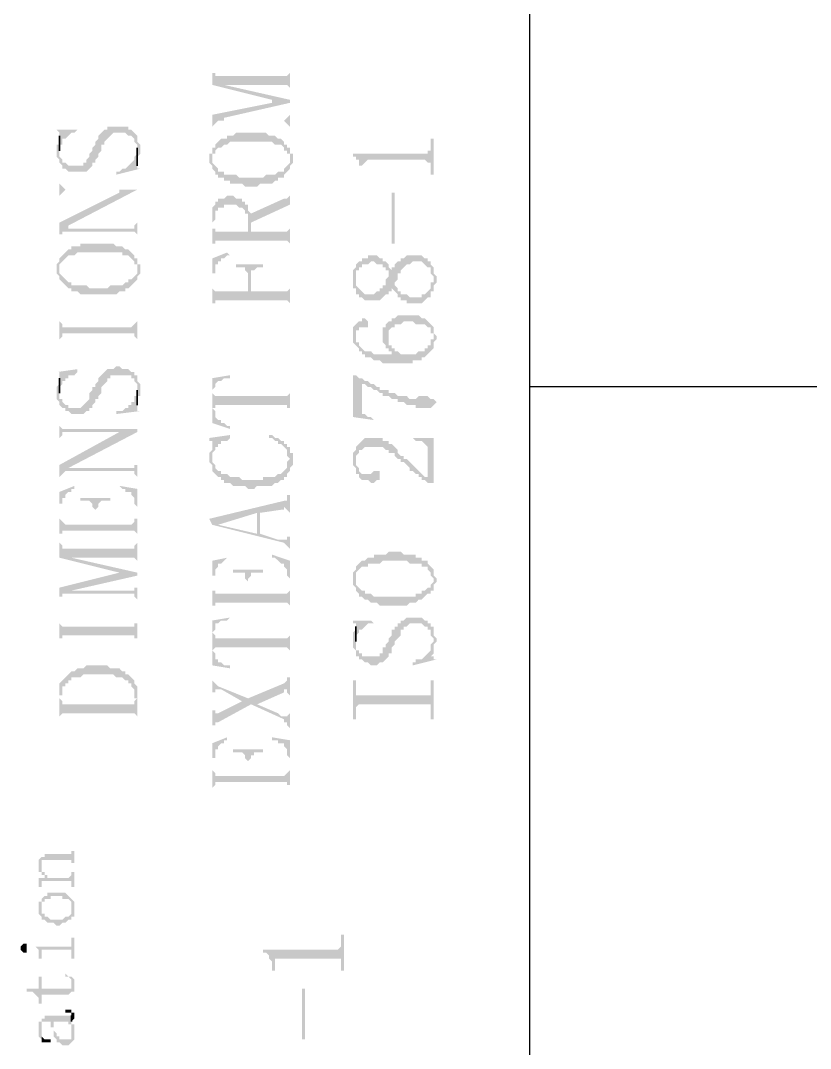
# Model space of a CAD drawing. Header units: inches. Extents: x 3613 to 8393, y -2205 to -794.
# Drawn here: x 4088.78 to 4100.69, y -1664.23 to -1648.72 of the extents above; entities that cross this region are included whole.
import ezdxf

# ---------------------------------------------------------------- set-up
doc = ezdxf.new("R2010")
doc.units = ezdxf.units.IN
doc.header["$MEASUREMENT"] = 0

msp = doc.modelspace()

# ---------------------------------------------------------------- hatches: boundary and pattern name
at = {"transparency": 33554559}
for points in [[(4091.667, -1649.467), (4091.667, -1649.693), (4092.569, -1649.918), (4092.569, -1649.963), (4092.84, -1649.963), (4092.84, -1649.918), (4091.847, -1649.693), (4091.847, -1649.693), (4091.757, -1649.557), (4091.712, -1649.557), (4091.712, -1649.512), (4091.667, -1649.512)], [(4091.757, -1649.557), (4091.847, -1649.693), (4092.795, -1649.693), (4092.84, -1649.738), (4092.84, -1649.783), (4092.84, -1649.467), (4092.84, -1649.512), (4092.84, -1649.512), (4092.795, -1649.557), (4092.75, -1649.557)], [(4091.667, -1650.144), (4091.667, -1650.325), (4091.667, -1650.325), (4091.712, -1650.279), (4091.712, -1650.279), (4091.757, -1650.234), (4091.847, -1650.189), (4092.84, -1649.963), (4092.569, -1649.963)], [(4091.757, -1650.234), (4092.75, -1650.234), (4092.795, -1650.279), (4092.795, -1650.279), (4092.84, -1650.325), (4092.84, -1650.144), (4092.84, -1650.144), (4092.795, -1650.189), (4092.795, -1650.189), (4092.75, -1650.234), (4091.847, -1650.234), (4091.847, -1650.189)], [(4089.32, -1650.686), (4089.32, -1650.776), (4089.32, -1650.776), (4089.365, -1650.821), (4089.365, -1650.866), (4089.365, -1650.866), (4089.41, -1650.911), (4089.41, -1650.956), (4089.455, -1650.956), (4089.5, -1651.002), (4089.771, -1651.002), (4089.816, -1650.956), (4089.816, -1650.956), (4089.861, -1650.911), (4089.861, -1650.866), (4089.907, -1650.866), (4089.907, -1650.821), (4089.952, -1650.776), (4089.952, -1650.731), (4089.997, -1650.686), (4089.997, -1650.595), (4090.042, -1650.595), (4090.042, -1650.55), (4090.087, -1650.505), (4090.087, -1650.505), (4090.132, -1650.46), (4090.132, -1650.46), (4090.177, -1650.415), (4090.358, -1650.415), (4090.403, -1650.46), (4090.448, -1650.46), (4090.493, -1650.505), (4090.493, -1650.55), (4090.538, -1650.595), (4090.538, -1650.821), (4090.538, -1650.776), (4090.538, -1650.776), (4090.584, -1650.731), (4090.584, -1650.64), (4090.584, -1650.595), (4090.584, -1650.595), (4090.538, -1650.55), (4090.538, -1650.46), (4090.538, -1650.46), (4090.493, -1650.415), (4090.493, -1650.415), (4090.448, -1650.37), (4090.403, -1650.37), (4090.403, -1650.325), (4090.087, -1650.325), (4090.087, -1650.37), (4090.042, -1650.37), (4089.997, -1650.415), (4089.997, -1650.415), (4089.952, -1650.46), (4089.952, -1650.505), (4089.952, -1650.505), (4089.907, -1650.55), (4089.907, -1650.595), (4089.861, -1650.64), (4089.861, -1650.686), (4089.816, -1650.731), (4089.816, -1650.776), (4089.816, -1650.776), (4089.771, -1650.821), (4089.771, -1650.866), (4089.726, -1650.866), (4089.726, -1650.911), (4089.5, -1650.911), (4089.455, -1650.866), (4089.41, -1650.866), (4089.41, -1650.821), (4089.41, -1650.821), (4089.365, -1650.776), (4089.365, -1650.505), (4089.365, -1650.595), (4089.32, -1650.595), (4089.32, -1650.64)], [(4089.32, -1650.37), (4089.365, -1650.415), (4089.365, -1650.595), (4089.41, -1650.595), (4089.41, -1650.505), (4089.455, -1650.505), (4089.5, -1650.46), (4089.5, -1650.46), (4089.545, -1650.415), (4089.591, -1650.415), (4089.636, -1650.37), (4089.636, -1650.37)], [(4091.667, -1650.64), (4091.667, -1650.821), (4091.667, -1650.731), (4091.712, -1650.731), (4091.712, -1650.686), (4091.757, -1650.64), (4091.802, -1650.64), (4091.847, -1650.595), (4091.892, -1650.595), (4091.937, -1650.55), (4092.569, -1650.55), (4092.614, -1650.595), (4092.705, -1650.595), (4092.75, -1650.64), (4092.75, -1650.686), (4092.795, -1650.686), (4092.795, -1650.731), (4092.84, -1650.731), (4092.84, -1650.821), (4092.84, -1650.64), (4092.795, -1650.64), (4092.795, -1650.595), (4092.75, -1650.595), (4092.75, -1650.55), (4092.705, -1650.505), (4092.66, -1650.505), (4092.614, -1650.46), (4092.524, -1650.46), (4092.479, -1650.415), (4092.028, -1650.415), (4091.983, -1650.46), (4091.892, -1650.46), (4091.892, -1650.505), (4091.802, -1650.505), (4091.757, -1650.55), (4091.757, -1650.55), (4091.712, -1650.595), (4091.712, -1650.64)], [(4093.788, -1650.731), (4093.788, -1650.776), (4093.833, -1650.776), (4093.833, -1650.821), (4093.878, -1650.821), (4093.878, -1650.911), (4093.923, -1650.911), (4093.923, -1651.047), (4093.923, -1650.911), (4093.968, -1650.866), (4093.968, -1650.866), (4094.014, -1650.821), (4094.871, -1650.821), (4094.916, -1650.866), (4094.961, -1650.866), (4094.961, -1650.911), (4094.961, -1651.047), (4095.006, -1651.047), (4095.006, -1650.505), (4094.961, -1650.505), (4094.961, -1650.64), (4094.961, -1650.686), (4094.916, -1650.686), (4094.916, -1650.731), (4094.871, -1650.731)], [(4090.222, -1651.002), (4090.222, -1651.047), (4090.584, -1650.956), (4090.538, -1650.956), (4090.538, -1650.911), (4090.538, -1650.731), (4090.493, -1650.776), (4090.493, -1650.821), (4090.448, -1650.866), (4090.448, -1650.866), (4090.403, -1650.911), (4090.403, -1650.911), (4090.358, -1650.956), (4090.313, -1650.956), (4090.268, -1651.002)], [(4091.622, -1650.821), (4091.622, -1650.866), (4091.622, -1650.866), (4091.667, -1650.911), (4091.667, -1650.956), (4091.667, -1650.956), (4091.712, -1651.002), (4091.712, -1651.047), (4091.757, -1651.047), (4091.757, -1651.092), (4091.847, -1651.092), (4091.847, -1651.137), (4091.937, -1651.137), (4091.937, -1651.182), (4092.118, -1651.182), (4092.163, -1651.227), (4092.344, -1651.227), (4092.389, -1651.182), (4092.569, -1651.182), (4092.614, -1651.137), (4092.66, -1651.137), (4092.66, -1651.092), (4092.75, -1651.092), (4092.75, -1651.047), (4092.795, -1651.002), (4092.795, -1651.002), (4092.84, -1650.956), (4092.84, -1650.911), (4092.885, -1650.866), (4092.885, -1650.731), (4092.84, -1650.731), (4092.84, -1650.64), (4092.84, -1650.821), (4092.84, -1650.866), (4092.84, -1650.866), (4092.795, -1650.911), (4092.795, -1650.911), (4092.75, -1650.956), (4092.75, -1651.002), (4092.66, -1651.002), (4092.614, -1651.047), (4092.479, -1651.047), (4092.434, -1651.092), (4092.073, -1651.092), (4092.028, -1651.047), (4091.847, -1651.047), (4091.847, -1651.002), (4091.757, -1651.002), (4091.757, -1650.956), (4091.712, -1650.911), (4091.712, -1650.911), (4091.667, -1650.866), (4091.667, -1650.821), (4091.667, -1650.64), (4091.667, -1650.731), (4091.622, -1650.731), (4091.622, -1650.776)], [(4089.365, -1651.137), (4089.365, -1651.408), (4089.365, -1651.363), (4089.41, -1651.317), (4089.41, -1651.317), (4089.455, -1651.272), (4090.268, -1651.272), (4090.268, -1651.317), (4090.538, -1651.272), (4089.455, -1651.272), (4089.41, -1651.227), (4089.41, -1651.227), (4089.365, -1651.182)], [(4089.365, -1651.769), (4089.365, -1651.994), (4089.365, -1651.949), (4089.41, -1651.949), (4089.41, -1651.904), (4089.455, -1651.904), (4089.5, -1651.814), (4090.538, -1651.272), (4090.268, -1651.317)], [(4091.667, -1651.724), (4091.667, -1652.13), (4091.667, -1651.769), (4091.712, -1651.724), (4091.712, -1651.633), (4091.712, -1651.588), (4091.757, -1651.588), (4091.757, -1651.543), (4091.847, -1651.543), (4091.847, -1651.498), (4092.028, -1651.498), (4092.073, -1651.543), (4092.118, -1651.543), (4092.163, -1651.588), (4092.163, -1651.633), (4092.208, -1651.633), (4092.208, -1651.904), (4092.208, -1651.498), (4092.163, -1651.498), (4092.163, -1651.453), (4092.118, -1651.453), (4092.118, -1651.408), (4092.028, -1651.408), (4091.983, -1651.363), (4091.892, -1651.363), (4091.847, -1651.408), (4091.757, -1651.408), (4091.757, -1651.453), (4091.712, -1651.453), (4091.712, -1651.498), (4091.712, -1651.498), (4091.667, -1651.543), (4091.667, -1651.588), (4091.667, -1651.679)], [(4092.253, -1651.633), (4092.253, -1651.769), (4092.84, -1651.498), (4092.84, -1651.317), (4092.84, -1651.363), (4092.84, -1651.363), (4092.795, -1651.408), (4092.75, -1651.408)], [(4094.42, -1652.085), (4094.42, -1651.317), (4094.375, -1651.317), (4094.375, -1652.085)], [(4091.667, -1652.085), (4091.712, -1652.085), (4091.712, -1652.04), (4092.795, -1652.04), (4092.84, -1652.085), (4092.84, -1652.13), (4092.84, -1651.814), (4092.84, -1651.859), (4092.84, -1651.859), (4092.795, -1651.904), (4092.253, -1651.904), (4092.253, -1651.633), (4092.253, -1651.633), (4092.208, -1651.588), (4092.208, -1651.543), (4092.208, -1651.904), (4091.712, -1651.904), (4091.712, -1651.859), (4091.667, -1651.859), (4091.667, -1651.769)], [(4089.455, -1651.904), (4090.493, -1651.904), (4090.538, -1651.949), (4090.538, -1651.994), (4090.538, -1651.724), (4090.538, -1651.769), (4090.493, -1651.814), (4090.493, -1651.859), (4089.5, -1651.859), (4089.5, -1651.814)], [(4089.365, -1652.31), (4089.365, -1652.491), (4089.365, -1652.401), (4089.41, -1652.356), (4089.41, -1652.356), (4089.455, -1652.31), (4089.455, -1652.31), (4089.5, -1652.265), (4089.591, -1652.265), (4089.636, -1652.22), (4090.313, -1652.22), (4090.313, -1652.265), (4090.403, -1652.265), (4090.448, -1652.31), (4090.448, -1652.31), (4090.493, -1652.356), (4090.493, -1652.401), (4090.538, -1652.401), (4090.538, -1652.491), (4090.538, -1652.31), (4090.493, -1652.31), (4090.493, -1652.265), (4090.448, -1652.22), (4090.448, -1652.22), (4090.403, -1652.175), (4090.358, -1652.175), (4090.313, -1652.13), (4090.222, -1652.13), (4090.177, -1652.085), (4089.681, -1652.085), (4089.681, -1652.13), (4089.545, -1652.13), (4089.545, -1652.175), (4089.5, -1652.175), (4089.455, -1652.22), (4089.455, -1652.22), (4089.41, -1652.265), (4089.41, -1652.265)], [(4091.667, -1652.31), (4091.667, -1653.032), (4091.667, -1652.536), (4091.712, -1652.536), (4091.712, -1652.401), (4091.757, -1652.401), (4091.757, -1652.356), (4091.802, -1652.356), (4091.802, -1652.31), (4091.847, -1652.31), (4091.892, -1652.265), (4091.937, -1652.265), (4091.892, -1652.22)], [(4093.788, -1652.626), (4093.788, -1652.762), (4093.833, -1652.762), (4093.833, -1652.852), (4093.878, -1652.852), (4093.878, -1652.897), (4093.923, -1652.897), (4093.968, -1652.942), (4094.194, -1652.942), (4094.239, -1652.897), (4094.239, -1652.897), (4094.284, -1652.852), (4094.329, -1652.852), (4094.329, -1652.807), (4094.375, -1652.807), (4094.375, -1652.762), (4094.375, -1652.762), (4094.42, -1652.807), (4094.42, -1652.671), (4094.42, -1652.671), (4094.465, -1652.626), (4094.465, -1652.536), (4094.51, -1652.536), (4094.51, -1652.491), (4094.555, -1652.446), (4094.555, -1652.446), (4094.6, -1652.401), (4094.645, -1652.401), (4094.691, -1652.356), (4094.826, -1652.356), (4094.871, -1652.401), (4094.871, -1652.401), (4094.916, -1652.446), (4094.961, -1652.446), (4094.961, -1652.491), (4094.961, -1652.536), (4095.006, -1652.581), (4095.006, -1652.807), (4095.006, -1652.717), (4095.006, -1652.717), (4095.052, -1652.671), (4095.052, -1652.581), (4095.006, -1652.536), (4095.006, -1652.491), (4095.006, -1652.446), (4094.961, -1652.401), (4094.961, -1652.356), (4094.916, -1652.356), (4094.916, -1652.31), (4094.871, -1652.31), (4094.826, -1652.265), (4094.6, -1652.265), (4094.555, -1652.31), (4094.51, -1652.31), (4094.51, -1652.356), (4094.465, -1652.356), (4094.42, -1652.401), (4094.42, -1652.446), (4094.375, -1652.446), (4094.375, -1652.491), (4094.375, -1652.491), (4094.329, -1652.446), (4094.329, -1652.536), (4094.329, -1652.581), (4094.284, -1652.626), (4094.284, -1652.717), (4094.239, -1652.717), (4094.239, -1652.762), (4094.194, -1652.762), (4094.194, -1652.807), (4094.149, -1652.807), (4094.104, -1652.852), (4093.968, -1652.852), (4093.923, -1652.807), (4093.923, -1652.807), (4093.878, -1652.762), (4093.878, -1652.762), (4093.833, -1652.717), (4093.833, -1652.671), (4093.833, -1652.446), (4093.833, -1652.446), (4093.788, -1652.491), (4093.788, -1652.581)], [(4093.833, -1652.446), (4093.833, -1652.626), (4093.833, -1652.491), (4093.878, -1652.491), (4093.878, -1652.446), (4093.923, -1652.446), (4093.923, -1652.401), (4094.014, -1652.401), (4094.059, -1652.356), (4094.104, -1652.356), (4094.149, -1652.401), (4094.239, -1652.401), (4094.239, -1652.446), (4094.284, -1652.446), (4094.284, -1652.491), (4094.329, -1652.491), (4094.329, -1652.536), (4094.329, -1652.446), (4094.329, -1652.401), (4094.284, -1652.356), (4094.239, -1652.356), (4094.239, -1652.31), (4094.194, -1652.31), (4094.149, -1652.265), (4094.014, -1652.265), (4094.014, -1652.31), (4093.923, -1652.31), (4093.923, -1652.356), (4093.878, -1652.356), (4093.833, -1652.401)], [(4089.32, -1652.491), (4089.32, -1652.536), (4089.365, -1652.581), (4089.365, -1652.626), (4089.41, -1652.671), (4089.41, -1652.671), (4089.455, -1652.717), (4089.455, -1652.717), (4089.5, -1652.762), (4089.545, -1652.762), (4089.545, -1652.807), (4089.636, -1652.807), (4089.681, -1652.852), (4090.222, -1652.852), (4090.268, -1652.807), (4090.358, -1652.807), (4090.358, -1652.762), (4090.403, -1652.762), (4090.448, -1652.717), (4090.448, -1652.717), (4090.493, -1652.671), (4090.493, -1652.671), (4090.538, -1652.626), (4090.538, -1652.581), (4090.538, -1652.581), (4090.584, -1652.536), (4090.584, -1652.491), (4090.584, -1652.401), (4090.538, -1652.401), (4090.538, -1652.31), (4090.538, -1652.491), (4090.538, -1652.536), (4090.493, -1652.581), (4090.493, -1652.581), (4090.448, -1652.626), (4090.403, -1652.626), (4090.403, -1652.671), (4090.358, -1652.671), (4090.313, -1652.717), (4090.132, -1652.717), (4090.087, -1652.762), (4089.816, -1652.762), (4089.771, -1652.717), (4089.545, -1652.717), (4089.545, -1652.671), (4089.5, -1652.671), (4089.455, -1652.626), (4089.455, -1652.626), (4089.41, -1652.581), (4089.41, -1652.581), (4089.365, -1652.536), (4089.365, -1652.491), (4089.365, -1652.31), (4089.365, -1652.356), (4089.365, -1652.356), (4089.32, -1652.401), (4089.32, -1652.446)], [(4092.028, -1652.401), (4092.028, -1652.446), (4092.163, -1652.446), (4092.163, -1652.491), (4092.163, -1652.491), (4092.208, -1652.536), (4092.208, -1652.807), (4092.253, -1652.581), (4092.253, -1652.491), (4092.299, -1652.491), (4092.344, -1652.446), (4092.434, -1652.446), (4092.434, -1652.401)], [(4091.667, -1652.987), (4091.712, -1652.987), (4091.712, -1652.942), (4092.795, -1652.942), (4092.84, -1652.987), (4092.84, -1653.032), (4092.84, -1652.717), (4092.84, -1652.762), (4092.84, -1652.762), (4092.795, -1652.807), (4092.253, -1652.807), (4092.253, -1652.581), (4092.208, -1652.807), (4091.712, -1652.807), (4091.667, -1652.762), (4091.667, -1652.581)], [(4094.42, -1652.807), (4094.42, -1652.807), (4094.465, -1652.852), (4094.465, -1652.897), (4094.51, -1652.897), (4094.51, -1652.942), (4094.6, -1652.942), (4094.6, -1652.987), (4094.826, -1652.987), (4094.871, -1652.942), (4094.871, -1652.942), (4094.916, -1652.897), (4094.961, -1652.897), (4094.961, -1652.807), (4095.006, -1652.807), (4095.006, -1652.626), (4095.006, -1652.671), (4094.961, -1652.671), (4094.961, -1652.762), (4094.961, -1652.762), (4094.916, -1652.807), (4094.916, -1652.807), (4094.871, -1652.852), (4094.826, -1652.852), (4094.826, -1652.897), (4094.645, -1652.897), (4094.6, -1652.852), (4094.51, -1652.852), (4094.51, -1652.807), (4094.465, -1652.807), (4094.465, -1652.762), (4094.42, -1652.717), (4094.42, -1652.717)], [(4089.365, -1653.123), (4089.365, -1653.664), (4089.365, -1653.529), (4089.41, -1653.484), (4089.41, -1653.439), (4090.493, -1653.439), (4090.493, -1653.484), (4090.493, -1653.484), (4090.538, -1653.529), (4090.538, -1653.664), (4090.538, -1653.123), (4090.538, -1653.258), (4090.493, -1653.303), (4090.493, -1653.303), (4090.448, -1653.348), (4089.41, -1653.348), (4089.41, -1653.303), (4089.41, -1653.303), (4089.365, -1653.258)], [(4093.833, -1653.303), (4093.833, -1653.484), (4093.833, -1653.394), (4093.878, -1653.394), (4093.878, -1653.348), (4094.014, -1653.348), (4094.014, -1653.258), (4094.014, -1653.258), (4093.968, -1653.213), (4093.923, -1653.213), (4093.923, -1653.258), (4093.878, -1653.258)], [(4094.239, -1653.484), (4094.239, -1653.574), (4094.284, -1653.619), (4094.284, -1653.664), (4094.329, -1653.664), (4094.329, -1653.439), (4094.329, -1653.394), (4094.375, -1653.348), (4094.42, -1653.348), (4094.42, -1653.303), (4094.51, -1653.303), (4094.555, -1653.258), (4094.691, -1653.258), (4094.736, -1653.303), (4094.871, -1653.303), (4094.916, -1653.348), (4094.961, -1653.348), (4094.961, -1653.439), (4095.006, -1653.439), (4095.006, -1653.664), (4095.006, -1653.574), (4095.052, -1653.529), (4095.052, -1653.484), (4095.052, -1653.484), (4095.006, -1653.439), (4095.006, -1653.394), (4095.006, -1653.348), (4094.961, -1653.303), (4094.961, -1653.303), (4094.916, -1653.258), (4094.916, -1653.258), (4094.871, -1653.213), (4094.826, -1653.213), (4094.781, -1653.168), (4094.465, -1653.168), (4094.42, -1653.213), (4094.375, -1653.213), (4094.375, -1653.258), (4094.329, -1653.258), (4094.284, -1653.303), (4094.284, -1653.348), (4094.239, -1653.348), (4094.239, -1653.439)], [(4093.788, -1653.439), (4093.788, -1653.529), (4093.788, -1653.574), (4093.833, -1653.619), (4093.833, -1653.619), (4093.878, -1653.664), (4093.878, -1653.709), (4093.923, -1653.709), (4093.923, -1653.755), (4093.968, -1653.755), (4093.968, -1653.8), (4094.059, -1653.8), (4094.104, -1653.845), (4094.194, -1653.845), (4094.239, -1653.89), (4094.691, -1653.89), (4094.691, -1653.845), (4094.826, -1653.845), (4094.826, -1653.8), (4094.871, -1653.8), (4094.916, -1653.755), (4094.916, -1653.755), (4094.961, -1653.709), (4094.961, -1653.709), (4095.006, -1653.664), (4095.006, -1653.484), (4095.006, -1653.529), (4094.961, -1653.529), (4094.961, -1653.619), (4094.916, -1653.619), (4094.916, -1653.664), (4094.871, -1653.664), (4094.871, -1653.709), (4094.781, -1653.709), (4094.736, -1653.755), (4094.51, -1653.755), (4094.465, -1653.709), (4094.42, -1653.755), (4094.104, -1653.755), (4094.059, -1653.709), (4093.968, -1653.709), (4093.923, -1653.664), (4093.923, -1653.664), (4093.878, -1653.619), (4093.878, -1653.574), (4093.833, -1653.574), (4093.833, -1653.484), (4093.833, -1653.303), (4093.788, -1653.348), (4093.788, -1653.394), (4093.788, -1653.394)], [(4094.329, -1653.664), (4094.329, -1653.709), (4094.375, -1653.709), (4094.375, -1653.755), (4094.42, -1653.755), (4094.465, -1653.709), (4094.42, -1653.709), (4094.42, -1653.664), (4094.375, -1653.664), (4094.375, -1653.619), (4094.329, -1653.619), (4094.329, -1653.574), (4094.329, -1653.484)], [(4089.32, -1654.341), (4089.32, -1654.432), (4089.365, -1654.477), (4089.365, -1654.522), (4089.41, -1654.567), (4089.455, -1654.567), (4089.455, -1654.612), (4089.5, -1654.612), (4089.545, -1654.657), (4089.726, -1654.657), (4089.771, -1654.612), (4089.816, -1654.612), (4089.816, -1654.567), (4089.861, -1654.567), (4089.861, -1654.522), (4089.861, -1654.522), (4089.907, -1654.477), (4089.907, -1654.432), (4089.952, -1654.432), (4089.952, -1654.386), (4089.997, -1654.341), (4089.997, -1654.251), (4090.042, -1654.206), (4090.042, -1654.206), (4090.087, -1654.161), (4090.087, -1654.116), (4090.132, -1654.116), (4090.132, -1654.071), (4090.448, -1654.071), (4090.448, -1654.116), (4090.493, -1654.116), (4090.493, -1654.161), (4090.493, -1654.161), (4090.538, -1654.206), (4090.538, -1654.477), (4090.538, -1654.386), (4090.584, -1654.386), (4090.584, -1654.296), (4090.584, -1654.206), (4090.538, -1654.161), (4090.538, -1654.071), (4090.493, -1654.071), (4090.493, -1654.025), (4090.448, -1654.025), (4090.403, -1653.98), (4090.313, -1653.98), (4090.268, -1653.935), (4090.222, -1653.935), (4090.177, -1653.98), (4090.087, -1653.98), (4090.042, -1654.025), (4090.042, -1654.025), (4089.997, -1654.071), (4089.997, -1654.071), (4089.952, -1654.116), (4089.952, -1654.161), (4089.907, -1654.206), (4089.907, -1654.251), (4089.861, -1654.251), (4089.861, -1654.296), (4089.816, -1654.341), (4089.816, -1654.432), (4089.771, -1654.477), (4089.771, -1654.477), (4089.726, -1654.522), (4089.726, -1654.522), (4089.681, -1654.567), (4089.5, -1654.567), (4089.5, -1654.522), (4089.455, -1654.522), (4089.41, -1654.477), (4089.41, -1654.432), (4089.365, -1654.432), (4089.365, -1654.161), (4089.365, -1654.206), (4089.365, -1654.206), (4089.32, -1654.251), (4089.32, -1654.296)], [(4089.32, -1654.025), (4089.365, -1654.025), (4089.365, -1654.071), (4089.365, -1654.251), (4089.41, -1654.206), (4089.41, -1654.161), (4089.455, -1654.161), (4089.455, -1654.116), (4089.5, -1654.116), (4089.5, -1654.071), (4089.591, -1654.071), (4089.636, -1654.025), (4089.636, -1653.98)], [(4091.667, -1654.116), (4091.667, -1654.341), (4091.667, -1654.296), (4091.712, -1654.251), (4091.712, -1654.206), (4091.712, -1654.206), (4091.757, -1654.161), (4091.802, -1654.161), (4091.847, -1654.116), (4091.937, -1654.116), (4091.937, -1654.071)], [(4091.667, -1654.116), (4091.667, -1654.793), (4091.937, -1654.883), (4091.937, -1654.838), (4091.892, -1654.838), (4091.847, -1654.793), (4091.802, -1654.793), (4091.802, -1654.748), (4091.757, -1654.748), (4091.712, -1654.702), (4091.712, -1654.612), (4091.667, -1654.567), (4091.667, -1654.341)], [(4093.788, -1654.071), (4093.788, -1654.702), (4094.104, -1654.748), (4094.104, -1654.748), (4094.059, -1654.702), (4094.014, -1654.702), (4093.968, -1654.657), (4093.923, -1654.657), (4093.923, -1654.161), (4093.878, -1654.116), (4093.833, -1654.071)], [(4093.878, -1654.116), (4093.923, -1654.161), (4093.923, -1654.206), (4093.968, -1654.206), (4094.014, -1654.251), (4094.059, -1654.251), (4094.104, -1654.296), (4094.149, -1654.296), (4094.194, -1654.341), (4094.239, -1654.341), (4094.239, -1654.386), (4094.329, -1654.386), (4094.375, -1654.432), (4094.465, -1654.432), (4094.465, -1654.477), (4094.555, -1654.477), (4094.6, -1654.522), (4094.736, -1654.522), (4094.736, -1654.567), (4094.961, -1654.567), (4095.006, -1654.522), (4095.006, -1654.522), (4095.052, -1654.477), (4095.006, -1654.432), (4094.961, -1654.432), (4094.916, -1654.386), (4094.781, -1654.386), (4094.736, -1654.432), (4094.645, -1654.432), (4094.6, -1654.386), (4094.465, -1654.386), (4094.42, -1654.341), (4094.329, -1654.341), (4094.329, -1654.296), (4094.194, -1654.296), (4094.194, -1654.251), (4094.149, -1654.251), (4094.104, -1654.206), (4094.059, -1654.206), (4094.014, -1654.161), (4093.968, -1654.161), (4093.923, -1654.116)], [(4091.667, -1654.341), (4091.667, -1654.567), (4091.712, -1654.567), (4091.712, -1654.522), (4092.795, -1654.522), (4092.795, -1654.567), (4092.84, -1654.567), (4092.84, -1654.657), (4092.84, -1654.296), (4092.84, -1654.341), (4092.84, -1654.341), (4092.795, -1654.386), (4091.712, -1654.386)], [(4090.222, -1654.612), (4090.222, -1654.657), (4090.584, -1654.612), (4090.538, -1654.612), (4090.538, -1654.567), (4090.538, -1654.386), (4090.493, -1654.386), (4090.493, -1654.477), (4090.448, -1654.477), (4090.448, -1654.522), (4090.403, -1654.522), (4090.403, -1654.567), (4090.358, -1654.567), (4090.313, -1654.612), (4090.268, -1654.612)], [(4089.365, -1654.748), (4089.365, -1655.063), (4089.365, -1655.018), (4089.41, -1654.973), (4089.41, -1654.928), (4090.538, -1654.928), (4090.538, -1654.883), (4089.41, -1654.883), (4089.365, -1654.838)], [(4089.365, -1655.424), (4089.365, -1655.65), (4089.365, -1655.605), (4089.41, -1655.56), (4089.41, -1655.56), (4089.455, -1655.515), (4089.5, -1655.47), (4090.538, -1654.928), (4090.268, -1654.928)], [(4091.622, -1655.018), (4091.622, -1655.063), (4091.667, -1655.063), (4091.667, -1655.47), (4091.667, -1655.244), (4091.712, -1655.199), (4091.712, -1655.154), (4091.757, -1655.154), (4091.757, -1655.109), (4091.802, -1655.109), (4091.802, -1655.063), (4091.892, -1655.063), (4091.937, -1655.018), (4091.937, -1654.973)], [(4092.524, -1655.018), (4092.569, -1655.018), (4092.614, -1655.063), (4092.66, -1655.063), (4092.66, -1655.109), (4092.705, -1655.109), (4092.75, -1655.154), (4092.75, -1655.154), (4092.795, -1655.199), (4092.795, -1655.244), (4092.795, -1655.289), (4092.84, -1655.334), (4092.84, -1655.154), (4092.795, -1655.154), (4092.795, -1655.109), (4092.75, -1655.109), (4092.75, -1655.063), (4092.705, -1655.063), (4092.66, -1655.018), (4092.614, -1655.018), (4092.569, -1654.973), (4092.524, -1654.973)], [(4093.788, -1655.334), (4093.788, -1655.424), (4093.788, -1655.424), (4093.833, -1655.47), (4093.833, -1655.515), (4093.833, -1655.289), (4093.833, -1655.289), (4093.878, -1655.244), (4093.878, -1655.199), (4093.923, -1655.199), (4093.968, -1655.154), (4094.239, -1655.154), (4094.284, -1655.199), (4094.329, -1655.199), (4094.329, -1655.244), (4094.42, -1655.244), (4094.42, -1655.289), (4094.465, -1655.334), (4094.51, -1655.334), (4094.51, -1655.379), (4094.555, -1655.379), (4094.6, -1655.424), (4094.6, -1655.424), (4094.645, -1655.47), (4094.645, -1655.515), (4094.691, -1655.515), (4094.736, -1655.56), (4094.781, -1655.56), (4094.781, -1655.605), (4094.826, -1655.605), (4094.826, -1655.65), (4094.871, -1655.65), (4094.916, -1655.695), (4094.916, -1655.605), (4094.871, -1655.605), (4094.826, -1655.56), (4094.826, -1655.56), (4094.781, -1655.515), (4094.736, -1655.47), (4094.736, -1655.47), (4094.691, -1655.424), (4094.691, -1655.424), (4094.645, -1655.379), (4094.645, -1655.379), (4094.6, -1655.334), (4094.555, -1655.334), (4094.555, -1655.289), (4094.51, -1655.289), (4094.465, -1655.244), (4094.465, -1655.199), (4094.42, -1655.154), (4094.42, -1655.154), (4094.375, -1655.109), (4094.329, -1655.109), (4094.329, -1655.063), (4094.239, -1655.063), (4094.239, -1655.018), (4093.968, -1655.018), (4093.923, -1655.063), (4093.923, -1655.063), (4093.878, -1655.109), (4093.878, -1655.109), (4093.833, -1655.154), (4093.833, -1655.199), (4093.788, -1655.244), (4093.788, -1655.289)], [(4094.691, -1655.018), (4094.691, -1655.018), (4094.736, -1655.063), (4094.826, -1655.063), (4094.871, -1655.109), (4094.871, -1655.109), (4094.916, -1655.154), (4094.916, -1655.695), (4095.006, -1655.695), (4095.006, -1655.018)], [(4091.622, -1655.289), (4091.622, -1655.334), (4091.622, -1655.379), (4091.667, -1655.424), (4091.667, -1655.47), (4091.667, -1655.109), (4091.667, -1655.154), (4091.667, -1655.199), (4091.622, -1655.244)], [(4091.667, -1655.47), (4091.667, -1655.515), (4091.712, -1655.56), (4091.712, -1655.56), (4091.757, -1655.605), (4091.802, -1655.605), (4091.802, -1655.65), (4091.847, -1655.65), (4091.847, -1655.695), (4091.937, -1655.695), (4091.983, -1655.74), (4092.163, -1655.74), (4092.208, -1655.786), (4092.299, -1655.786), (4092.344, -1655.74), (4092.569, -1655.74), (4092.614, -1655.695), (4092.66, -1655.695), (4092.705, -1655.65), (4092.75, -1655.65), (4092.75, -1655.605), (4092.795, -1655.605), (4092.795, -1655.56), (4092.84, -1655.515), (4092.84, -1655.47), (4092.885, -1655.424), (4092.885, -1655.334), (4092.885, -1655.244), (4092.84, -1655.244), (4092.84, -1655.154), (4092.84, -1655.334), (4092.84, -1655.334), (4092.795, -1655.379), (4092.795, -1655.47), (4092.795, -1655.47), (4092.75, -1655.515), (4092.75, -1655.515), (4092.705, -1655.56), (4092.66, -1655.56), (4092.614, -1655.605), (4092.434, -1655.605), (4092.434, -1655.65), (4092.118, -1655.65), (4092.073, -1655.605), (4091.937, -1655.605), (4091.892, -1655.56), (4091.802, -1655.56), (4091.802, -1655.515), (4091.757, -1655.515), (4091.712, -1655.47), (4091.712, -1655.424), (4091.667, -1655.379), (4091.667, -1655.334)], [(4089.455, -1655.515), (4090.493, -1655.515), (4090.493, -1655.56), (4090.493, -1655.56), (4090.538, -1655.605), (4090.538, -1655.65), (4090.538, -1655.379), (4090.538, -1655.424), (4090.493, -1655.424), (4090.493, -1655.47), (4089.5, -1655.47)], [(4093.833, -1655.515), (4093.833, -1655.56), (4093.878, -1655.56), (4093.878, -1655.605), (4093.878, -1655.605), (4093.923, -1655.65), (4094.014, -1655.65), (4094.059, -1655.695), (4094.104, -1655.695), (4094.149, -1655.65), (4094.194, -1655.65), (4094.194, -1655.605), (4094.194, -1655.515), (4094.104, -1655.515), (4094.059, -1655.56), (4093.923, -1655.56), (4093.878, -1655.515), (4093.878, -1655.47), (4093.833, -1655.424), (4093.833, -1655.379)], [(4089.365, -1655.831), (4089.365, -1656.508), (4089.365, -1656.011), (4089.41, -1656.011), (4089.41, -1655.921), (4089.455, -1655.921), (4089.455, -1655.876), (4089.455, -1655.876), (4089.5, -1655.831), (4089.545, -1655.831), (4089.545, -1655.786), (4089.591, -1655.786), (4089.591, -1655.74)], [(4090.268, -1655.74), (4090.268, -1655.74), (4090.313, -1655.786), (4090.358, -1655.786), (4090.358, -1655.831), (4090.448, -1655.831), (4090.448, -1655.876), (4090.448, -1655.876), (4090.493, -1655.921), (4090.493, -1655.966), (4090.493, -1656.011), (4090.538, -1656.056), (4090.538, -1656.508), (4090.538, -1655.786)], [(4089.681, -1655.921), (4089.681, -1655.966), (4089.816, -1655.966), (4089.861, -1656.011), (4089.861, -1656.056), (4089.907, -1656.101), (4089.907, -1656.327), (4089.907, -1656.101), (4089.907, -1656.101), (4089.952, -1656.056), (4089.952, -1656.011), (4089.952, -1656.011), (4089.997, -1655.966), (4090.132, -1655.966), (4090.132, -1655.921)], [(4091.622, -1656.237), (4091.667, -1656.327), (4091.757, -1656.327), (4092.344, -1656.147), (4092.344, -1656.463), (4092.389, -1656.147), (4092.705, -1656.101), (4092.75, -1656.101), (4092.75, -1656.056), (4092.795, -1656.101), (4092.795, -1656.101), (4092.84, -1656.147), (4092.84, -1655.876), (4092.795, -1655.876), (4092.795, -1655.966), (4092.75, -1655.966)], [(4089.365, -1656.463), (4089.41, -1656.463), (4089.41, -1656.417), (4090.493, -1656.417), (4090.538, -1656.463), (4090.538, -1656.237), (4090.493, -1656.237), (4090.493, -1656.282), (4090.493, -1656.282), (4090.448, -1656.327), (4089.907, -1656.327), (4089.907, -1656.101), (4089.907, -1656.327), (4089.455, -1656.327), (4089.41, -1656.282), (4089.41, -1656.282), (4089.365, -1656.237), (4089.365, -1656.056)], [(4091.667, -1656.327), (4092.75, -1656.598), (4092.795, -1656.643), (4092.795, -1656.643), (4092.84, -1656.688), (4092.84, -1656.733), (4092.84, -1656.463), (4092.84, -1656.508), (4092.795, -1656.508), (4092.795, -1656.553), (4092.66, -1656.553), (4092.389, -1656.463), (4092.389, -1656.147), (4092.344, -1656.463), (4091.757, -1656.327), (4091.757, -1656.327)], [(4089.365, -1656.598), (4089.365, -1656.824), (4090.268, -1657.049), (4090.268, -1657.049), (4090.538, -1657.094), (4090.538, -1657.049), (4089.545, -1656.824), (4089.545, -1656.824), (4089.455, -1656.688), (4089.41, -1656.688), (4089.41, -1656.643), (4089.365, -1656.598)], [(4089.455, -1656.688), (4089.545, -1656.824), (4090.493, -1656.824), (4090.538, -1656.869), (4090.538, -1656.914), (4090.538, -1656.598), (4090.538, -1656.598), (4090.493, -1656.643), (4090.493, -1656.688), (4090.448, -1656.688)], [(4092.569, -1656.824), (4092.614, -1656.824), (4092.66, -1656.869), (4092.66, -1656.869), (4092.705, -1656.914), (4092.75, -1656.914), (4092.75, -1656.959), (4092.75, -1656.959), (4092.795, -1657.004), (4092.795, -1657.094), (4092.84, -1657.14), (4092.84, -1657.591), (4092.84, -1656.869), (4092.569, -1656.778)], [(4093.833, -1657.004), (4093.833, -1657.14), (4093.833, -1657.094), (4093.833, -1657.049), (4093.878, -1657.004), (4093.878, -1657.004), (4093.923, -1656.959), (4094.014, -1656.959), (4094.014, -1656.914), (4094.194, -1656.914), (4094.239, -1656.869), (4094.6, -1656.869), (4094.645, -1656.914), (4094.826, -1656.914), (4094.826, -1656.959), (4094.916, -1656.959), (4094.916, -1657.004), (4094.961, -1657.049), (4094.961, -1657.094), (4095.006, -1657.14), (4095.006, -1657.004), (4094.961, -1656.959), (4094.961, -1656.959), (4094.916, -1656.914), (4094.916, -1656.869), (4094.826, -1656.869), (4094.826, -1656.824), (4094.736, -1656.824), (4094.736, -1656.778), (4094.555, -1656.778), (4094.51, -1656.733), (4094.329, -1656.733), (4094.284, -1656.778), (4094.104, -1656.778), (4094.104, -1656.824), (4094.014, -1656.824), (4093.968, -1656.869), (4093.923, -1656.869), (4093.878, -1656.914), (4093.878, -1656.914), (4093.833, -1656.959)], [(4091.667, -1656.869), (4091.667, -1657.591), (4091.667, -1657.094), (4091.712, -1657.094), (4091.712, -1657.049), (4091.712, -1657.004), (4091.757, -1656.959), (4091.757, -1656.914), (4091.802, -1656.914), (4091.847, -1656.869), (4091.847, -1656.869), (4091.892, -1656.824), (4091.892, -1656.824)], [(4089.365, -1657.275), (4089.365, -1657.455), (4089.365, -1657.41), (4089.41, -1657.41), (4089.41, -1657.365), (4089.455, -1657.365), (4089.545, -1657.32), (4090.538, -1657.094), (4090.268, -1657.049)], [(4091.667, -1657.546), (4091.712, -1657.546), (4091.712, -1657.501), (4092.795, -1657.501), (4092.84, -1657.546), (4092.84, -1657.32), (4092.84, -1657.32), (4092.795, -1657.365), (4092.208, -1657.365), (4092.208, -1657.185), (4092.208, -1657.365), (4091.712, -1657.365), (4091.712, -1657.32), (4091.667, -1657.32), (4091.667, -1657.094)], [(4091.983, -1657.004), (4091.983, -1657.049), (4092.163, -1657.049), (4092.163, -1657.14), (4092.208, -1657.185), (4092.208, -1657.365), (4092.208, -1657.14), (4092.253, -1657.094), (4092.253, -1657.049), (4092.434, -1657.049), (4092.434, -1657.004)], [(4093.788, -1657.14), (4093.788, -1657.23), (4093.788, -1657.23), (4093.833, -1657.275), (4093.833, -1657.32), (4093.833, -1657.32), (4093.878, -1657.365), (4093.878, -1657.41), (4093.923, -1657.41), (4093.968, -1657.455), (4094.014, -1657.455), (4094.059, -1657.501), (4094.149, -1657.501), (4094.194, -1657.546), (4094.6, -1657.546), (4094.645, -1657.501), (4094.736, -1657.501), (4094.781, -1657.455), (4094.826, -1657.455), (4094.871, -1657.41), (4094.871, -1657.41), (4094.916, -1657.365), (4094.961, -1657.365), (4094.961, -1657.32), (4095.006, -1657.32), (4095.006, -1657.23), (4095.006, -1657.23), (4095.052, -1657.185), (4095.052, -1657.14), (4095.052, -1657.14), (4095.006, -1657.094), (4095.006, -1657.004), (4095.006, -1657.14), (4095.006, -1657.185), (4094.961, -1657.23), (4094.961, -1657.275), (4094.916, -1657.275), (4094.871, -1657.32), (4094.826, -1657.32), (4094.826, -1657.365), (4094.736, -1657.365), (4094.736, -1657.41), (4094.104, -1657.41), (4094.059, -1657.365), (4093.968, -1657.365), (4093.968, -1657.32), (4093.923, -1657.32), (4093.878, -1657.275), (4093.878, -1657.275), (4093.833, -1657.23), (4093.833, -1657.004), (4093.833, -1657.004), (4093.788, -1657.049), (4093.788, -1657.094), (4093.788, -1657.094)], [(4089.455, -1657.365), (4090.493, -1657.365), (4090.493, -1657.41), (4090.493, -1657.41), (4090.538, -1657.455), (4090.538, -1657.23), (4090.538, -1657.275), (4090.493, -1657.275), (4090.493, -1657.32), (4089.545, -1657.32)], [(4089.365, -1657.636), (4089.365, -1658.223), (4089.365, -1658.042), (4089.41, -1658.042), (4089.41, -1657.997), (4090.493, -1657.997), (4090.493, -1658.042), (4090.538, -1658.042), (4090.538, -1658.223), (4090.538, -1657.636), (4090.538, -1657.816), (4090.493, -1657.816), (4090.493, -1657.862), (4089.41, -1657.862), (4089.365, -1657.816)], [(4091.667, -1657.771), (4091.667, -1657.952), (4091.667, -1657.952), (4091.712, -1657.907), (4091.712, -1657.862), (4091.712, -1657.816), (4091.757, -1657.816), (4091.802, -1657.771), (4091.892, -1657.771), (4091.937, -1657.726), (4091.937, -1657.726)], [(4091.667, -1657.771), (4091.667, -1658.448), (4091.937, -1658.493), (4091.937, -1658.448), (4091.847, -1658.448), (4091.802, -1658.403), (4091.757, -1658.403), (4091.757, -1658.358), (4091.712, -1658.358), (4091.712, -1658.268), (4091.667, -1658.223), (4091.667, -1657.952)], [(4093.788, -1658.087), (4093.788, -1658.178), (4093.788, -1658.178), (4093.833, -1658.223), (4093.833, -1658.313), (4093.878, -1658.313), (4093.878, -1658.358), (4093.923, -1658.358), (4093.968, -1658.403), (4094.014, -1658.403), (4094.059, -1658.448), (4094.149, -1658.448), (4094.194, -1658.403), (4094.239, -1658.403), (4094.284, -1658.358), (4094.284, -1658.358), (4094.329, -1658.313), (4094.329, -1658.268), (4094.375, -1658.268), (4094.375, -1658.178), (4094.42, -1658.132), (4094.42, -1658.087), (4094.465, -1658.042), (4094.465, -1658.042), (4094.51, -1657.997), (4094.51, -1657.907), (4094.555, -1657.907), (4094.555, -1657.862), (4094.6, -1657.862), (4094.645, -1657.816), (4094.826, -1657.816), (4094.871, -1657.862), (4094.916, -1657.862), (4094.916, -1657.907), (4094.961, -1657.907), (4094.961, -1657.997), (4095.006, -1658.042), (4095.006, -1658.223), (4095.006, -1658.178), (4095.006, -1658.132), (4095.052, -1658.087), (4095.052, -1658.042), (4095.052, -1658.042), (4095.006, -1657.997), (4095.006, -1657.862), (4094.961, -1657.862), (4094.961, -1657.816), (4094.916, -1657.816), (4094.916, -1657.771), (4094.871, -1657.771), (4094.826, -1657.726), (4094.6, -1657.726), (4094.555, -1657.771), (4094.51, -1657.771), (4094.51, -1657.816), (4094.465, -1657.816), (4094.465, -1657.862), (4094.42, -1657.862), (4094.42, -1657.907), (4094.375, -1657.907), (4094.375, -1657.997), (4094.329, -1658.042), (4094.329, -1658.087), (4094.284, -1658.132), (4094.284, -1658.178), (4094.239, -1658.178), (4094.239, -1658.268), (4094.194, -1658.268), (4094.194, -1658.313), (4093.923, -1658.313), (4093.923, -1658.268), (4093.878, -1658.268), (4093.878, -1658.223), (4093.833, -1658.223), (4093.833, -1657.907), (4093.788, -1657.952), (4093.788, -1657.997), (4093.788, -1658.042)], [(4093.788, -1657.771), (4093.788, -1657.816), (4093.833, -1657.816), (4093.833, -1657.997), (4093.833, -1657.997), (4093.878, -1657.952), (4093.878, -1657.907), (4093.923, -1657.907), (4093.968, -1657.862), (4093.968, -1657.862), (4094.014, -1657.816), (4094.104, -1657.816), (4094.059, -1657.771)], [(4091.667, -1657.952), (4091.667, -1658.223), (4091.712, -1658.178), (4092.795, -1658.178), (4092.84, -1658.223), (4092.84, -1658.268), (4092.84, -1657.907), (4092.84, -1657.997), (4092.84, -1657.997), (4092.795, -1658.042), (4091.712, -1658.042), (4091.712, -1657.997)], [(4094.691, -1658.403), (4094.691, -1658.448), (4095.052, -1658.358), (4095.006, -1658.358), (4095.006, -1658.313), (4094.961, -1658.313), (4094.961, -1658.132), (4094.961, -1658.178), (4094.961, -1658.223), (4094.916, -1658.268), (4094.916, -1658.268), (4094.871, -1658.313), (4094.871, -1658.313), (4094.826, -1658.358), (4094.736, -1658.358), (4094.736, -1658.403)], [(4094.961, -1658.132), (4094.961, -1658.313), (4095.006, -1658.268), (4095.006, -1658.042), (4095.006, -1658.087)], [(4089.365, -1658.945), (4089.365, -1659.261), (4089.365, -1658.9), (4089.41, -1658.9), (4089.41, -1658.764), (4089.455, -1658.764), (4089.455, -1658.719), (4089.5, -1658.719), (4089.5, -1658.674), (4089.545, -1658.674), (4089.545, -1658.629), (4089.681, -1658.629), (4089.726, -1658.584), (4090.177, -1658.584), (4090.222, -1658.629), (4090.313, -1658.629), (4090.358, -1658.674), (4090.403, -1658.674), (4090.403, -1658.719), (4090.448, -1658.719), (4090.448, -1658.764), (4090.493, -1658.809), (4090.493, -1658.945), (4090.538, -1658.945), (4090.538, -1659.261), (4090.538, -1658.945), (4090.538, -1658.764), (4090.538, -1658.764), (4090.493, -1658.719), (4090.493, -1658.674), (4090.493, -1658.674), (4090.448, -1658.629), (4090.448, -1658.629), (4090.403, -1658.584), (4090.358, -1658.584), (4090.358, -1658.539), (4090.313, -1658.539), (4090.268, -1658.493), (4090.132, -1658.493), (4090.087, -1658.448), (4089.771, -1658.448), (4089.726, -1658.493), (4089.636, -1658.493), (4089.591, -1658.539), (4089.545, -1658.539), (4089.5, -1658.584), (4089.5, -1658.584), (4089.455, -1658.629), (4089.455, -1658.629), (4089.41, -1658.674), (4089.41, -1658.674), (4089.365, -1658.719), (4089.365, -1658.809), (4089.365, -1658.9)], [(4091.667, -1659.08), (4091.667, -1659.396), (4091.667, -1659.351), (4091.712, -1659.351), (4091.712, -1659.306), (4091.757, -1659.306), (4092.253, -1659.035), (4092.344, -1659.035), (4092.75, -1658.855), (4092.75, -1658.809), (4092.795, -1658.809), (4092.795, -1658.855), (4092.84, -1658.9), (4092.84, -1658.584), (4092.84, -1658.629), (4092.795, -1658.629), (4092.795, -1658.674), (4092.795, -1658.674), (4092.75, -1658.719), (4092.208, -1658.945), (4092.118, -1658.99), (4091.757, -1659.17), (4091.712, -1659.17), (4091.712, -1659.125), (4091.667, -1659.125)], [(4091.667, -1658.629), (4091.667, -1658.9), (4091.667, -1658.855), (4091.712, -1658.855), (4091.712, -1658.809), (4091.802, -1658.809), (4092.118, -1658.99), (4092.208, -1658.945), (4091.757, -1658.764), (4091.712, -1658.719), (4091.712, -1658.719), (4091.667, -1658.674)], [(4093.788, -1658.674), (4093.788, -1659.261), (4093.833, -1659.261), (4093.833, -1659.08), (4093.833, -1659.08), (4093.878, -1659.035), (4094.961, -1659.035), (4094.961, -1659.08), (4094.961, -1659.261), (4095.006, -1659.261), (4095.006, -1658.674), (4094.961, -1658.674), (4094.961, -1658.855), (4094.961, -1658.9), (4093.833, -1658.9), (4093.833, -1658.674)], [(4089.365, -1659.216), (4089.365, -1659.216), (4089.41, -1659.17), (4090.493, -1659.17), (4090.538, -1659.216), (4090.538, -1658.945), (4090.493, -1658.99), (4090.493, -1659.035), (4089.41, -1659.035), (4089.41, -1658.99), (4089.41, -1658.99), (4089.365, -1658.945)], [(4092.253, -1659.035), (4092.75, -1659.261), (4092.75, -1659.306), (4092.795, -1659.306), (4092.795, -1659.351), (4092.84, -1659.396), (4092.84, -1659.17), (4092.84, -1659.17), (4092.795, -1659.216), (4092.705, -1659.216), (4092.66, -1659.17), (4092.344, -1659.035)], [(4091.667, -1659.622), (4091.667, -1660.299), (4091.667, -1659.847), (4091.712, -1659.847), (4091.712, -1659.712), (4091.757, -1659.712), (4091.757, -1659.667), (4091.757, -1659.667), (4091.802, -1659.622), (4091.847, -1659.622), (4091.847, -1659.577), (4091.892, -1659.577), (4091.892, -1659.532)], [(4092.569, -1659.532), (4092.569, -1659.577), (4092.66, -1659.577), (4092.66, -1659.622), (4092.75, -1659.622), (4092.75, -1659.667), (4092.75, -1659.667), (4092.795, -1659.712), (4092.795, -1659.757), (4092.795, -1659.802), (4092.84, -1659.847), (4092.84, -1660.299), (4092.84, -1659.577)], [(4091.983, -1659.712), (4091.983, -1659.757), (4092.118, -1659.757), (4092.163, -1659.802), (4092.163, -1659.847), (4092.208, -1659.893), (4092.208, -1660.118), (4092.208, -1659.893), (4092.208, -1659.893), (4092.253, -1659.847), (4092.253, -1659.802), (4092.299, -1659.802), (4092.299, -1659.757), (4092.434, -1659.757), (4092.434, -1659.712)], [(4091.667, -1660.299), (4091.712, -1660.254), (4091.712, -1660.209), (4092.795, -1660.209), (4092.795, -1660.254), (4092.84, -1660.254), (4092.84, -1660.028), (4092.84, -1660.028), (4092.795, -1660.073), (4092.795, -1660.073), (4092.75, -1660.118), (4092.208, -1660.118), (4092.208, -1659.893), (4092.208, -1660.118), (4091.712, -1660.118), (4091.712, -1660.073), (4091.712, -1660.073), (4091.667, -1660.028), (4091.667, -1659.847)], [(4089.094, -1661.337), (4089.094, -1661.472), (4089.094, -1661.427), (4089.094, -1661.382), (4089.545, -1661.382), (4089.545, -1661.427), (4089.591, -1661.427), (4089.591, -1661.247), (4089.545, -1661.247), (4089.545, -1661.292), (4089.139, -1661.292), (4089.139, -1661.337)], [(4089.049, -1661.472), (4089.049, -1661.517), (4089.049, -1661.562), (4089.094, -1661.562), (4089.094, -1661.608), (4089.139, -1661.608), (4089.139, -1661.653), (4089.139, -1661.608), (4089.139, -1661.562), (4089.094, -1661.562), (4089.094, -1661.517), (4089.094, -1661.472), (4089.094, -1661.337), (4089.049, -1661.382), (4089.049, -1661.427), (4089.049, -1661.427)], [(4089.049, -1661.653), (4089.049, -1661.698), (4089.049, -1661.788), (4089.094, -1661.788), (4089.094, -1661.698), (4089.545, -1661.698), (4089.545, -1661.788), (4089.591, -1661.788), (4089.591, -1661.562), (4089.545, -1661.562), (4089.545, -1661.608), (4089.545, -1661.608), (4089.5, -1661.653), (4089.184, -1661.653), (4089.184, -1661.608), (4089.139, -1661.608), (4089.139, -1661.653)], [(4089.094, -1662.014), (4089.094, -1662.104), (4089.094, -1662.059), (4089.094, -1662.014), (4089.139, -1662.014), (4089.139, -1661.969), (4089.23, -1661.969), (4089.23, -1661.924), (4089.41, -1661.924), (4089.41, -1661.969), (4089.5, -1661.969), (4089.545, -1662.014), (4089.545, -1662.059), (4089.545, -1662.104), (4089.545, -1662.104), (4089.591, -1662.239), (4089.591, -1662.194), (4089.591, -1662.149), (4089.591, -1662.104), (4089.591, -1662.059), (4089.591, -1662.014), (4089.591, -1662.014), (4089.545, -1661.969), (4089.545, -1661.969), (4089.5, -1661.924), (4089.5, -1661.924), (4089.455, -1661.878), (4089.184, -1661.878), (4089.184, -1661.924), (4089.139, -1661.924), (4089.094, -1661.969), (4089.094, -1661.969)], [(4089.049, -1662.104), (4089.049, -1662.149), (4089.049, -1662.194), (4089.049, -1662.194), (4089.094, -1662.239), (4089.094, -1662.285), (4089.139, -1662.285), (4089.184, -1662.33), (4089.275, -1662.33), (4089.32, -1662.375), (4089.365, -1662.375), (4089.41, -1662.33), (4089.455, -1662.33), (4089.5, -1662.285), (4089.545, -1662.285), (4089.545, -1662.239), (4089.591, -1662.239), (4089.545, -1662.104), (4089.545, -1662.149), (4089.545, -1662.194), (4089.545, -1662.194), (4089.5, -1662.239), (4089.455, -1662.239), (4089.41, -1662.285), (4089.23, -1662.285), (4089.184, -1662.239), (4089.139, -1662.239), (4089.139, -1662.194), (4089.094, -1662.194), (4089.094, -1662.149), (4089.094, -1662.014), (4089.049, -1662.014), (4089.049, -1662.059)], [(4092.434, -1662.736), (4092.434, -1662.781), (4092.479, -1662.781), (4092.524, -1662.826), (4092.524, -1662.871), (4092.569, -1662.916), (4092.569, -1663.052), (4092.614, -1663.052), (4092.614, -1662.916), (4092.614, -1662.871), (4093.607, -1662.871), (4093.607, -1663.052), (4093.652, -1663.052), (4093.652, -1662.51), (4093.607, -1662.51), (4093.607, -1662.691), (4093.607, -1662.691), (4093.562, -1662.736), (4093.517, -1662.736)], [(4088.778, -1662.691), (4088.778, -1662.736), (4088.778, -1662.736), (4088.823, -1662.781), (4088.868, -1662.781), (4088.868, -1662.736), (4088.868, -1662.691), (4088.868, -1662.646), (4088.823, -1662.646), (4088.778, -1662.691)], [(4089.004, -1662.691), (4089.004, -1662.691), (4089.049, -1662.736), (4089.049, -1662.781), (4089.049, -1662.826), (4089.049, -1662.871), (4089.094, -1662.871), (4089.094, -1662.781), (4089.094, -1662.736), (4089.545, -1662.736), (4089.545, -1662.781), (4089.545, -1662.871), (4089.591, -1662.871), (4089.591, -1662.555), (4089.545, -1662.555), (4089.545, -1662.646), (4089.545, -1662.691), (4089.5, -1662.691)], [(4088.868, -1663.323), (4088.868, -1663.368), (4088.959, -1663.368), (4089.004, -1663.413), (4089.004, -1663.413), (4089.049, -1663.458), (4089.049, -1663.503), (4089.049, -1663.548), (4089.094, -1663.548), (4089.094, -1663.413), (4089.5, -1663.413), (4089.545, -1663.368), (4089.591, -1663.368), (4089.545, -1663.232), (4089.545, -1663.323), (4089.094, -1663.323), (4089.094, -1663.142), (4089.049, -1663.142), (4089.049, -1663.323)], [(4089.455, -1663.142), (4089.5, -1663.142), (4089.545, -1663.187), (4089.545, -1663.232), (4089.545, -1663.232), (4089.591, -1663.368), (4089.591, -1663.323), (4089.591, -1663.277), (4089.591, -1663.232), (4089.591, -1663.187), (4089.591, -1663.187), (4089.545, -1663.142), (4089.5, -1663.142), (4089.455, -1663.097), (4089.455, -1663.097)], [(4093.066, -1664.09), (4093.066, -1663.323), (4093.021, -1663.323), (4093.021, -1664.09)], [(4089.049, -1663.954), (4089.049, -1664), (4089.049, -1664.045), (4089.049, -1664.045), (4089.094, -1664.09), (4089.094, -1663.909), (4089.094, -1663.864), (4089.094, -1663.819), (4089.23, -1663.819), (4089.23, -1663.909), (4089.275, -1663.909), (4089.275, -1664), (4089.275, -1663.819), (4089.5, -1663.819), (4089.5, -1663.864), (4089.545, -1663.864), (4089.545, -1663.909), (4089.545, -1663.954), (4089.545, -1664), (4089.591, -1663.864), (4089.545, -1663.864), (4089.545, -1663.819), (4089.545, -1663.729), (4089.139, -1663.729), (4089.139, -1663.774), (4089.094, -1663.774), (4089.094, -1663.819), (4089.049, -1663.819), (4089.049, -1663.864), (4089.049, -1663.909)], [(4089.455, -1663.639), (4089.455, -1663.684), (4089.545, -1663.684), (4089.545, -1663.819), (4089.591, -1663.774), (4089.591, -1663.729), (4089.591, -1663.684), (4089.545, -1663.684), (4089.545, -1663.639), (4089.5, -1663.639)], [(4089.275, -1664), (4089.275, -1664.045), (4089.275, -1664.045), (4089.32, -1664.09), (4089.32, -1664.135), (4089.365, -1664.135), (4089.41, -1664.18), (4089.5, -1664.18), (4089.545, -1664.135), (4089.545, -1664.135), (4089.591, -1664.09), (4089.591, -1664.045), (4089.591, -1664), (4089.591, -1663.954), (4089.591, -1663.909), (4089.591, -1663.864), (4089.545, -1664), (4089.545, -1664.045), (4089.545, -1664.09), (4089.365, -1664.09), (4089.365, -1664.045), (4089.32, -1664.045), (4089.32, -1664), (4089.32, -1664), (4089.275, -1663.954), (4089.275, -1663.864), (4089.275, -1663.819)], [(4089.094, -1664.09), (4089.094, -1664.135), (4089.23, -1664.135), (4089.23, -1664.09), (4089.139, -1664.09), (4089.094, -1664.045), (4089.094, -1664), (4089.094, -1663.954), (4089.094, -1663.954)]]:
    msp.add_hatch(color=256, dxfattribs=at).paths.add_polyline_path(points)

# ---------------------------------------------------------------- linework, layer by layer
msp.add_line((4096.451, -1654.24), (4492.889, -1654.24))
msp.add_lwpolyline([(4096.451, -1574.063), (4096.451, -1860.804)])
for points in [[(4089.365, -1650.505), (4089.365, -1650.686), (4089.365, -1650.46), (4089.365, -1650.46)], [(4090.538, -1650.731), (4090.538, -1650.911), (4090.538, -1650.64), (4090.538, -1650.686)], [(4089.365, -1654.161), (4089.365, -1654.341), (4089.365, -1654.116), (4089.365, -1654.116)], [(4090.538, -1654.386), (4090.538, -1654.522), (4090.538, -1654.296), (4090.538, -1654.341)], [(4093.833, -1657.907), (4093.833, -1658.087), (4093.833, -1657.862), (4093.833, -1657.862)], [(4089.545, -1663.729), (4089.545, -1663.819), (4089.545, -1663.729)]]:
    msp.add_lwpolyline(points, close=True)

doc.saveas('drawing.dxf')
